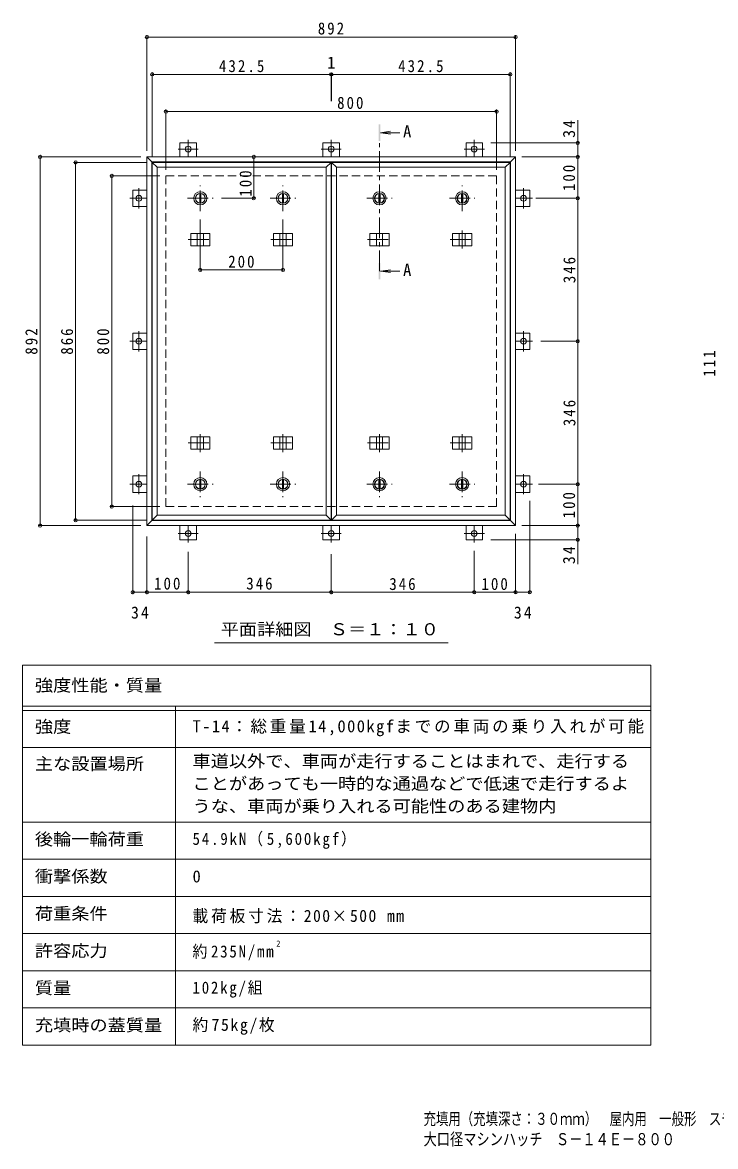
# Model space of a CAD drawing. Units: millimetres at full size, sheet at 1:10, with parts at other scales. Extents: x -1763 to 1894, y -1353 to 1367.
# Drawn here: x -1763 to -86, y -1353 to 1367 of the extents above; entities that cross this region are included whole.
import ezdxf
from ezdxf.enums import TextEntityAlignment as Align

# ---------------------------------------------------------------- set-up
doc = ezdxf.new("R2010")
doc.units = ezdxf.units.MM
doc.header["$LTSCALE"] = 10
doc.header["$PDMODE"] = 32
doc.header["$PDSIZE"] = 8
doc.linetypes.add('CHAIN1', pattern=[8, 5, -1, 1, -1])
doc.linetypes.add('DASHED2', pattern=[3, 2, -1])
for name, color, linetype, lineweight in [('0-1_躯体', 2, 'DASHED2', 9), ('0-2_仕上', 3, 'Continuous', 9), ('0-3_建具', 4, 'Continuous', 9), ('0-5_寸法', 4, 'Continuous', 9), ('0-C', 2, 'Continuous', 9), ('0-E', 3, 'Continuous', 9), ('0-F', 7, 'Continuous', 9), ('D-F', 7, 'Continuous', 9), ('F-5_F-5ﾚｲﾔ', 7, 'Continuous', 9), ('F-F_F-Fﾚｲﾔ', 2, 'Continuous', 9)]:
    doc.layers.add(name, color=color, linetype=linetype, lineweight=lineweight)
doc.styles.add('ＭＳ ゴシック', font='')
doc.styles.get('ＭＳ ゴシック').set_extended_font_data('MS Gothic')

msp = doc.modelspace()

# ---------------------------------------------------------------- linework, layer by layer
at = {"layer": '0-1_躯体'}
for p, q in [((-1416.06, 195.48), (-1416.06, 995.48)), ((-1416.06, 995.48), (-616.06, 995.48)), ((-616.06, 995.48), (-616.06, 195.48)), ((-616.06, 195.48), (-1416.06, 195.48))]:
    msp.add_line(p, q, dxfattribs=at)
at = {"layer": '0-2_仕上'}
for p, q in [((-1449.06, 162.48), (-1449.06, 1028.48)), ((-1437.06, 1016.48), (-1449.06, 1028.48)), ((-1437.06, 174.48), (-1437.06, 1016.48)), ((-1028.56, 1016.48), (-1016.56, 1028.48)), ((-1015.56, 162.48), (-1015.56, 1028.48)), ((-1003.56, 1016.48), (-1015.56, 1028.48)), ((-1003.56, 174.48), (-1003.56, 1016.48)), ((-595.06, 1016.48), (-583.06, 1028.48)), ((-1449.06, 162.48), (-1437.06, 174.48)), ((-1028.56, 174.48), (-1437.06, 174.48)), ((-1016.56, 162.48), (-1028.56, 174.48)), ((-1015.56, 162.48), (-1003.56, 174.48)), ((-595.06, 174.48), (-1003.56, 174.48)), ((-583.06, 162.48), (-595.06, 174.48)), ((-1016.56, 162.48), (-1449.06, 162.48)), ((-583.06, 162.48), (-1015.56, 162.48))]:
    msp.add_line(p, q, dxfattribs=at)
for points in [[(-1449.06, 1028.48), (-1016.56, 1028.48), (-1016.56, 162.48)], [(-1437.06, 1016.48), (-1028.56, 1016.48), (-1028.56, 174.48)], [(-1015.56, 1028.48), (-583.06, 1028.48), (-583.06, 162.48)], [(-1003.56, 1016.48), (-595.06, 1016.48), (-595.06, 174.48)]]:
    msp.add_lwpolyline(points, dxfattribs=at)
at = {"layer": '0-3_建具', "color": 2}
for p, q in [((-1462.06, 1041.48), (-1450.06, 1029.48)), ((-1462.06, 149.48), (-1462.06, 1041.48)), ((-1462.06, 1041.48), (-570.06, 1041.48)), ((-582.06, 1029.48), (-570.06, 1041.48)), ((-570.06, 1041.48), (-570.06, 149.48)), ((-1450.06, 161.48), (-1450.06, 1029.48)), ((-1450.06, 1029.48), (-582.06, 1029.48)), ((-582.06, 161.48), (-582.06, 1029.48)), ((-1450.06, 161.48), (-1462.06, 149.48)), ((-570.06, 149.48), (-1462.06, 149.48)), ((-582.06, 161.48), (-1450.06, 161.48)), ((-582.06, 161.48), (-570.06, 149.48))]:
    msp.add_line(p, q, dxfattribs=at)
at = {"layer": '0-3_建具'}
for p, q in [((-1355.9, 856.48), (-1355.9, 826.48)), ((-1355.9, 856.48), (-1309.72, 856.48)), ((-1340.31, 856.48), (-1340.31, 826.48)), ((-1325.31, 856.48), (-1325.31, 826.48)), ((-1309.72, 856.48), (-1309.72, 826.48)), ((-1155.9, 856.48), (-1155.9, 826.48)), ((-1155.9, 856.48), (-1109.72, 856.48)), ((-1140.31, 856.48), (-1140.31, 826.48)), ((-1125.31, 856.48), (-1125.31, 826.48)), ((-1109.72, 856.48), (-1109.72, 826.48)), ((-922.4, 856.48), (-922.4, 826.48)), ((-922.4, 856.48), (-876.22, 856.48)), ((-906.81, 856.48), (-906.81, 826.48)), ((-891.81, 856.48), (-891.81, 826.48)), ((-876.22, 856.48), (-876.22, 826.48)), ((-722.4, 856.48), (-722.4, 826.48)), ((-722.4, 856.48), (-676.22, 856.48)), ((-706.81, 856.48), (-706.81, 826.48)), ((-691.81, 856.48), (-691.81, 826.48)), ((-676.22, 856.48), (-676.22, 826.48)), ((-1355.9, 826.48), (-1309.72, 826.48)), ((-1155.9, 826.48), (-1109.72, 826.48)), ((-922.4, 826.48), (-876.22, 826.48)), ((-722.4, 826.48), (-676.22, 826.48)), ((-1355.9, 334.48), (-1355.9, 364.48)), ((-1355.9, 364.48), (-1309.72, 364.48)), ((-1340.31, 334.48), (-1340.31, 364.48)), ((-1325.31, 334.48), (-1325.31, 364.48)), ((-1309.72, 334.48), (-1309.72, 364.48)), ((-1155.9, 334.48), (-1155.9, 364.48)), ((-1155.9, 364.48), (-1109.72, 364.48)), ((-1140.31, 334.48), (-1140.31, 364.48)), ((-1125.31, 334.48), (-1125.31, 364.48)), ((-1109.72, 334.48), (-1109.72, 364.48)), ((-922.4, 334.48), (-922.4, 364.48)), ((-922.4, 364.48), (-876.22, 364.48)), ((-906.81, 334.48), (-906.81, 364.48)), ((-891.81, 334.48), (-891.81, 364.48)), ((-876.22, 334.48), (-876.22, 364.48)), ((-722.4, 334.48), (-722.4, 364.48)), ((-722.4, 364.48), (-676.22, 364.48)), ((-706.81, 334.48), (-706.81, 364.48)), ((-691.81, 334.48), (-691.81, 364.48)), ((-676.22, 334.48), (-676.22, 364.48)), ((-1355.9, 334.48), (-1309.72, 334.48)), ((-1155.9, 334.48), (-1109.72, 334.48)), ((-922.4, 334.48), (-876.22, 334.48)), ((-722.4, 334.48), (-676.22, 334.48))]:
    msp.add_line(p, q, dxfattribs=at)
at = {"layer": '0-3_建具', "linetype": 'CHAIN1'}
for p, q in [((-1332.81, 863.59), (-1332.81, 820.35)), ((-1132.81, 863.59), (-1132.81, 820.35)), ((-699.31, 863.59), (-699.31, 820.35)), ((-1362.22, 841.48), (-1303.4, 841.48)), ((-1162.22, 841.48), (-1103.4, 841.48)), ((-928.72, 841.48), (-869.9, 841.48)), ((-728.72, 841.48), (-669.9, 841.48)), ((-1332.81, 327.36), (-1332.81, 370.6)), ((-1132.81, 327.36), (-1132.81, 370.6)), ((-899.31, 327.36), (-899.31, 370.6)), ((-699.31, 327.36), (-699.31, 370.6)), ((-1362.22, 349.48), (-1303.4, 349.48)), ((-1162.22, 349.48), (-1103.4, 349.48)), ((-928.72, 349.48), (-869.9, 349.48)), ((-728.72, 349.48), (-669.9, 349.48))]:
    msp.add_line(p, q, dxfattribs=at)
at = {"layer": '0-5_寸法'}
for p, q in [((-897.31, 1100.29), (-872.53, 1103.56)), ((-897.31, 1100.29), (-872.53, 1097.03)), ((-897.31, 1100.29), (-849.85, 1100.29)), ((-897.31, 765.17), (-872.53, 768.43)), ((-897.31, 765.17), (-872.53, 761.91)), ((-897.31, 765.17), (-849.85, 765.17))]:
    msp.add_line(p, q, dxfattribs=at)
at = {"layer": '0-5_寸法', "linetype": 'CHAIN1'}
msp.add_line((-899.31, 765.17), (-899.31, 1080.29), dxfattribs=at)
at = {"layer": '0-5_寸法', "color": 7}
msp.add_line((-1298.59, -134.73), (-733.54, -134.73), dxfattribs=at)
at = {"layer": '0-5_寸法'}
for points in [[(-897.31, 1120.29), (-901.31, 1120.29), (-897.31, 1080.29), (-901.31, 1080.29)], [(-897.31, 745.17), (-901.31, 745.17), (-897.31, 785.17), (-901.31, 785.17)]]:
    msp.add_solid(points, dxfattribs=at)
at = {"layer": '0-C'}
for p, q in [((-1334.31, 952.88), (-1334.31, 930.07)), ((-1331.31, 952.88), (-1331.31, 930.07)), ((-1134.31, 952.88), (-1134.31, 930.07)), ((-1131.31, 952.88), (-1131.31, 930.07)), ((-900.81, 952.88), (-900.81, 930.07)), ((-897.81, 952.88), (-897.81, 930.07)), ((-700.81, 952.88), (-700.81, 930.07)), ((-697.81, 952.88), (-697.81, 930.07)), ((-1334.31, 238.07), (-1334.31, 260.88)), ((-1331.31, 238.07), (-1331.31, 260.88)), ((-1134.31, 238.07), (-1134.31, 260.88)), ((-1131.31, 238.07), (-1131.31, 260.88)), ((-900.81, 238.07), (-900.81, 260.88)), ((-897.81, 238.07), (-897.81, 260.88)), ((-700.81, 238.07), (-700.81, 260.88)), ((-697.81, 238.07), (-697.81, 260.88))]:
    msp.add_line(p, q, dxfattribs=at)
at = {"layer": '0-C', "linetype": 'CHAIN1'}
for p, q in [((-1332.81, 910.48), (-1332.81, 972.48)), ((-1132.81, 910.48), (-1132.81, 972.48)), ((-699.31, 910.48), (-699.31, 972.48)), ((-1363.81, 941.48), (-1301.81, 941.48)), ((-1163.81, 941.48), (-1101.81, 941.48)), ((-930.31, 941.48), (-868.31, 941.48)), ((-730.31, 941.48), (-668.31, 941.48)), ((-1332.81, 280.48), (-1332.81, 218.48)), ((-1132.81, 280.48), (-1132.81, 218.48)), ((-899.31, 280.48), (-899.31, 218.48)), ((-699.31, 280.48), (-699.31, 218.48)), ((-1363.81, 249.48), (-1301.81, 249.48)), ((-1163.81, 249.48), (-1101.81, 249.48)), ((-930.31, 249.48), (-868.31, 249.48)), ((-730.31, 249.48), (-668.31, 249.48))]:
    msp.add_line(p, q, dxfattribs=at)
at = {"layer": '0-C'}
for centre, radius in [((-1332.81, 941.48), 16), ((-1332.81, 941.48), 12), ((-1332.81, 941.48), 11.5), ((-1132.81, 941.48), 16), ((-1132.81, 941.48), 12), ((-1132.81, 941.48), 11.5), ((-899.31, 941.48), 16), ((-899.31, 941.48), 12), ((-899.31, 941.48), 11.5), ((-699.31, 941.48), 16), ((-699.31, 941.48), 12), ((-699.31, 941.48), 11.5), ((-1332.81, 249.48), 16), ((-1332.81, 249.48), 12), ((-1332.81, 249.48), 11.5), ((-1132.81, 249.48), 16), ((-1132.81, 249.48), 12), ((-1132.81, 249.48), 11.5), ((-899.31, 249.48), 16), ((-899.31, 249.48), 12), ((-899.31, 249.48), 11.5), ((-699.31, 249.48), 16), ((-699.31, 249.48), 12), ((-699.31, 249.48), 11.5)]:
    msp.add_circle(centre, radius, dxfattribs=at)
at = {"layer": '0-E'}
for p, q in [((-1382.06, 1075.68), (-1342.06, 1075.68)), ((-1382.06, 1075.68), (-1382.06, 1041.48)), ((-1342.06, 1075.68), (-1342.06, 1041.48)), ((-1036.06, 1075.68), (-996.06, 1075.68)), ((-1036.06, 1075.68), (-1036.06, 1041.48)), ((-996.06, 1075.68), (-996.06, 1041.48)), ((-690.06, 1075.68), (-650.06, 1075.68)), ((-690.06, 1075.68), (-690.06, 1041.48)), ((-650.06, 1075.68), (-650.06, 1041.48)), ((-1496.26, 921.48), (-1496.26, 961.48)), ((-1496.26, 961.48), (-1462.06, 961.48)), ((-535.86, 961.48), (-570.06, 961.48)), ((-535.86, 961.48), (-535.86, 921.48)), ((-1496.26, 921.48), (-1462.06, 921.48)), ((-535.86, 921.48), (-570.06, 921.48)), ((-1496.26, 575.48), (-1496.26, 615.48)), ((-1496.26, 615.48), (-1462.06, 615.48)), ((-535.86, 615.48), (-570.06, 615.48)), ((-535.86, 615.48), (-535.86, 575.48)), ((-1496.26, 575.48), (-1462.06, 575.48)), ((-535.86, 575.48), (-570.06, 575.48)), ((-1496.26, 229.48), (-1496.26, 269.48)), ((-1496.26, 269.48), (-1462.06, 269.48)), ((-535.86, 269.48), (-570.06, 269.48)), ((-535.86, 269.48), (-535.86, 229.48)), ((-1496.26, 229.48), (-1462.06, 229.48)), ((-535.86, 229.48), (-570.06, 229.48)), ((-1382.06, 115.28), (-1382.06, 149.48)), ((-1342.06, 115.28), (-1342.06, 149.48)), ((-1036.06, 115.28), (-1036.06, 149.48)), ((-996.06, 115.28), (-996.06, 149.48)), ((-690.06, 115.28), (-690.06, 149.48)), ((-650.06, 115.28), (-650.06, 149.48)), ((-1342.06, 115.28), (-1382.06, 115.28)), ((-996.06, 115.28), (-1036.06, 115.28)), ((-650.06, 115.28), (-690.06, 115.28))]:
    msp.add_line(p, q, dxfattribs=at)
at = {"layer": '0-E', "linetype": 'CHAIN1'}
for p, q in [((-1362.06, 1082.65), (-1362.06, 1041.48)), ((-1016.06, 1082.65), (-1016.06, 1041.48)), ((-670.06, 1082.65), (-670.06, 1041.48)), ((-1337.69, 1060.68), (-1386.44, 1060.68)), ((-991.68, 1060.68), (-1040.44, 1060.68)), ((-645.68, 1060.68), (-694.44, 1060.68)), ((-1481.26, 965.85), (-1481.26, 917.1)), ((-550.86, 917.1), (-550.86, 965.85)), ((-1503.24, 941.48), (-1462.06, 941.48)), ((-528.89, 941.48), (-570.06, 941.48)), ((-1481.26, 619.85), (-1481.26, 571.1)), ((-550.86, 571.1), (-550.86, 619.85)), ((-1503.24, 595.48), (-1462.06, 595.48)), ((-528.89, 595.48), (-570.06, 595.48)), ((-1481.26, 273.85), (-1481.26, 225.1)), ((-550.86, 225.1), (-550.86, 273.85)), ((-1503.24, 249.48), (-1462.06, 249.48)), ((-528.89, 249.48), (-570.06, 249.48)), ((-1362.06, 108.3), (-1362.06, 149.48)), ((-1016.06, 108.3), (-1016.06, 149.48)), ((-670.06, 108.3), (-670.06, 149.48)), ((-1386.44, 130.28), (-1337.69, 130.28)), ((-1040.44, 130.28), (-991.68, 130.28)), ((-694.44, 130.28), (-645.68, 130.28))]:
    msp.add_line(p, q, dxfattribs=at)
at = {"layer": '0-E'}
for centre in [(-1362.06, 1060.68), (-1016.06, 1060.68), (-670.06, 1060.68), (-1481.26, 941.48), (-550.86, 941.48), (-1481.26, 595.48), (-550.86, 595.48), (-1481.26, 249.48), (-550.86, 249.48), (-1362.06, 130.28), (-1016.06, 130.28), (-670.06, 130.28)]:
    msp.add_circle(centre, 7, dxfattribs=at)
at = {"layer": '0-F'}
for p, q in [((-1462.06, 1056.48), (-1462.06, 1336.48)), ((-570.06, 1056.48), (-570.06, 1336.48)), ((-1462.06, 1331.48), (-570.06, 1331.48)), ((-1449.06, 1043.48), (-1449.06, 1246.48)), ((-1449.06, 1241.48), (-1016.56, 1241.48)), ((-1016.56, 1244.48), (-1016.56, 1176.19)), ((-1016.56, 1241.48), (-1015.56, 1241.48)), ((-1015.56, 1244.48), (-1015.56, 1176.19)), ((-1015.56, 1241.48), (-583.06, 1241.48)), ((-583.06, 1043.48), (-583.06, 1246.48)), ((-1416.06, 1010.48), (-1416.06, 1156.48)), ((-1416.06, 1151.48), (-616.06, 1151.48)), ((-616.06, 1010.48), (-616.06, 1156.48)), ((-419.91, 1075.68), (-419.91, 1130.36)), ((-414.91, 1075.68), (-630.06, 1075.68)), ((-419.91, 1041.48), (-419.91, 1075.68)), ((-1477.06, 1041.48), (-1725.42, 1041.48)), ((-1720.42, 149.48), (-1720.42, 1041.48)), ((-1203.43, 1041.48), (-1203.43, 941.48)), ((-555.06, 1041.48), (-414.91, 1041.48)), ((-419.91, 941.48), (-419.91, 1041.48)), ((-1464.06, 1028.48), (-1639.38, 1028.48)), ((-1634.38, 162.48), (-1634.38, 1028.48)), ((-1431.06, 995.48), (-1552.01, 995.48)), ((-1547.01, 195.48), (-1547.01, 995.48)), ((-1200.43, 941.48), (-1281.81, 941.48)), ((-521.14, 941.48), (-414.91, 941.48)), ((-419.91, 941.48), (-419.91, 595.48)), ((-1332.81, 765.17), (-1332.81, 890.48)), ((-1132.81, 765.17), (-1132.81, 890.48)), ((-1332.81, 768.17), (-1132.81, 768.17)), ((-416.91, 595.48), (-508.89, 595.48)), ((-419.91, 595.48), (-419.91, 249.48)), ((-514.55, 249.48), (-414.91, 249.48)), ((-419.91, 149.48), (-419.91, 249.48)), ((-1431.06, 195.48), (-1552.01, 195.48)), ((-1496.26, -16.89), (-1496.26, 198.27)), ((-535.86, -14.89), (-535.86, 209.48)), ((-1477.06, 149.48), (-1725.42, 149.48)), ((-1464.06, 162.48), (-1639.38, 162.48)), ((-555.06, 149.48), (-414.91, 149.48)), ((-419.91, 149.48), (-419.91, 115.28)), ((-1462.06, 123.27), (-1462.06, -16.89)), ((-414.91, 115.28), (-630.06, 115.28)), ((-570.06, -14.89), (-570.06, 129.48)), ((-419.91, 115.28), (-419.91, 56.3)), ((-1362.06, 85.97), (-1362.06, -16.89)), ((-670.06, -14.89), (-670.06, 88.3)), ((-1016.06, 80.13), (-1016.06, -16.89)), ((-1496.26, -11.89), (-1462.06, -11.89)), ((-1462.06, -11.89), (-1362.06, -11.89)), ((-1362.06, -11.89), (-1016.06, -11.89)), ((-1016.06, -11.89), (-670.06, -11.89)), ((-670.06, -11.89), (-570.06, -11.89)), ((-570.06, -11.89), (-535.86, -11.89))]:
    msp.add_line(p, q, dxfattribs=at)
for p in [(-1462.06, 1331.48), (-570.06, 1331.48), (-1449.06, 1241.48), (-1016.56, 1241.48), (-1015.56, 1241.48), (-583.06, 1241.48), (-1416.06, 1151.48), (-616.06, 1151.48), (-419.91, 1075.68), (-1720.42, 1041.48), (-1203.43, 1041.48), (-419.91, 1041.48), (-1634.38, 1028.48), (-1547.01, 995.48), (-1203.43, 941.48), (-419.91, 941.48), (-1332.81, 768.17), (-1132.81, 768.17), (-419.91, 595.48), (-419.91, 249.48), (-1547.01, 195.48), (-1634.38, 162.48), (-1720.42, 149.48), (-419.91, 149.48), (-419.91, 115.28), (-1496.26, -11.89), (-1462.06, -11.89), (-1362.06, -11.89), (-1016.06, -11.89), (-670.06, -11.89), (-570.06, -11.89), (-535.86, -11.89)]:
    msp.add_point(p, dxfattribs=at)
at = {"layer": 'F-5_F-5ﾚｲﾔ'}
for p, q in [((-243, -188), (-243, -1108)), ((-1763, -388), (-243, -388)), ((-1763, -568), (-243, -568))]:
    msp.add_line(p, q, dxfattribs=at)
at = {"layer": 'F-F_F-Fﾚｲﾔ', "color": 7}
for p, q in [((-1763, -188), (-243, -188)), ((-1763, -188), (-1763, -1108)), ((-1763, -288), (-243, -288)), ((-1763, -298), (-243, -298)), ((-1393, -288), (-1393, -1108)), ((-1763, -388), (-243, -388)), ((-1763, -568), (-243, -568)), ((-1763, -658), (-243, -658)), ((-1763, -748), (-243, -748)), ((-243, -838), (-1763, -838)), ((-243, -928), (-1763, -928)), ((-243, -1018), (-1763, -1018)), ((-243, -1108), (-1763, -1108))]:
    msp.add_line(p, q, dxfattribs=at)

# ---------------------------------------------------------------- texts
at = {"layer": '0-5_寸法', "color": 2, "style": 'ＭＳ ゴシック'}
for p in [(-842.28, 1079.9), (-842.28, 744.77)]:
    msp.add_text('A', height=29.33, dxfattribs=at).set_placement(p, align=Align.BOTTOM_LEFT)
at = {"layer": '0-5_寸法', "color": 2, "style": 'ＭＳ ゴシック', "width": 1.1}
msp.add_text('平面詳細図\u3000Ｓ＝１：１０', height=29.33, dxfattribs=at).set_placement((-1283.56, -124.93), align=Align.BOTTOM_LEFT)
at = {"layer": '0-F', "color": 2, "style": 'ＭＳ ゴシック'}
msp.add_text('1', height=29.33, dxfattribs=at).set_placement((-1026.06, 1246.48), align=Align.BOTTOM_LEFT)
at = {"layer": '0-F', "color": 2, "char_height": 29.33, "attachment_point": 7, "style": 'ＭＳ ゴシック'}
for s, insert in [('\\T1.27;\\W0.9;892', (-1048.56, 1337.48)), ('\\T1.28;\\W0.9;432.5', (-1287.81, 1246.48)), ('\\T1.28;\\W0.9;432.5', (-854.31, 1246.48)), ('\\T1.27;\\W0.9;800', (-1001.77, 1157.48)), ('\\T1.27;\\W0.9;200', (-1265.31, 773.17)), ('\\T1.27;\\W0.9;100', (-1444.56, -5.89)), ('\\T1.27;\\W0.9;346', (-1221.56, -5.89)), ('\\T1.27;\\W0.9;346', (-875.56, -6.89)), ('\\T1.27;\\W0.9;100', (-652.56, -6.89)), ('\\T1.27;\\W0.95;34', (-1500.41, -76.11)), ('\\T1.27;\\W0.95;34', (-574.21, -76.11))]:
    msp.add_mtext(s, dxfattribs=dict(at, insert=insert))
at = {"layer": '0-F', "color": 2, "char_height": 29.33, "attachment_point": 7, "rotation": 90, "style": 'ＭＳ ゴシック'}
for s, insert in [('\\T1.27;\\W0.95;34', (-425.91, 1087.86)), ('\\T1.27;\\W0.9;100', (-1208.43, 945.49)), ('\\T1.27;\\W0.9;100', (-425.91, 958.98)), ('\\T1.27;\\W0.9;346', (-424.91, 735.98)), ('\\T1.27;\\W0.9;892', (-1726.42, 562.98)), ('\\T1.27;\\W0.9;866', (-1640.38, 562.98)), ('\\T1.27;\\W0.9;800', (-1553.01, 562.98)), ('\\T1.27;\\W0.9;346', (-424.91, 389.98)), ('\\T1.27;\\W0.9;100', (-425.91, 166.98)), ('\\T1.27;\\W0.95;34', (-425.91, 56.3))]:
    msp.add_mtext(s, dxfattribs=dict(at, insert=insert))
at = {"layer": 'D-F', "color": 2, "insert": (-86.97, 509.7), "char_height": 29.33, "attachment_point": 7, "rotation": 90, "style": 'ＭＳ ゴシック'}
msp.add_mtext('\\T1.27;\\W0.9;111', dxfattribs=at)
at = {"layer": 'F-5_F-5ﾚｲﾔ', "color": 6, "style": 'ＭＳ ゴシック'}
msp.add_text('2', height=14.66, dxfattribs=at).set_placement((-1148.94, -873.78), align=Align.BOTTOM_LEFT)
at = {"layer": 'F-5_F-5ﾚｲﾔ', "color": 2, "style": 'ＭＳ ゴシック'}
for s, width, p in [('充填用（充填深さ：３０ｍｍ）\u3000屋内用\u3000一般形\u3000スチール製\u3000ステンレス目地', 0.75, (-792.72, -1309.74)), ('大口径マシンハッチ\u3000Ｓ－１４Ｅ－８００', 0.8, (-792.72, -1358.94))]:
    msp.add_text(s, height=29.33, dxfattribs=dict(at, width=width)).set_placement(p, align=Align.BOTTOM_LEFT)
at = {"layer": 'F-F_F-Fﾚｲﾔ', "style": 'ＭＳ ゴシック', "width": 1.1}
for s, p in [('強度性能・質量', (-1733, -260.57)), ('強度', (-1733, -360.5)), ('車道以外で、車両が走行することはまれで、走行する', (-1351.67, -444.07)), ('主な設置場所', (-1733, -450.5)), ('ことがあっても一時的な通過などで低速で走行するよ', (-1351.67, -498.55)), ('うな、車両が乗り入れる可能性のある建物内', (-1351.67, -553.04)), ('後輪一輪荷重', (-1733, -633)), ('衝撃係数', (-1733, -723)), ('荷重条件', (-1733, -813)), ('許容応力', (-1733, -903)), ('質量', (-1733, -993)), ('充填時の蓋質量', (-1733, -1083))]:
    msp.add_text(s, height=29.33, dxfattribs=at).set_placement(p, align=Align.BOTTOM_LEFT)
at = {"layer": 'F-F_F-Fﾚｲﾔ', "style": 'ＭＳ ゴシック'}
msp.add_text('0', height=29.33, dxfattribs=at).set_placement((-1351.67, -723), align=Align.BOTTOM_LEFT)
at = {"layer": 'F-F_F-Fﾚｲﾔ', "char_height": 29.33, "attachment_point": 7, "style": 'ＭＳ ゴシック'}
for s, insert in [('\\T1.17;T-14：総重量14,000kgfまでの車両の乗り入れが可能', (-1351.67, -360.5)), ('\\T1.25;\\W0.9;54.9kN（5,600kgf）', (-1351.67, -633)), ('\\T1.18;\\W0.95;載荷板寸法：200×500\\~mm', (-1351.67, -813)), ('\\T1.24;\\W0.9;約235N/mm', (-1351.67, -903)), ('\\T1.24;\\W0.9;102kg/組', (-1351.67, -993)), ('\\T1.21;\\W0.95;約75kg/枚', (-1351.67, -1083))]:
    msp.add_mtext(s, dxfattribs=dict(at, insert=insert))

doc.saveas('drawing.dxf')
